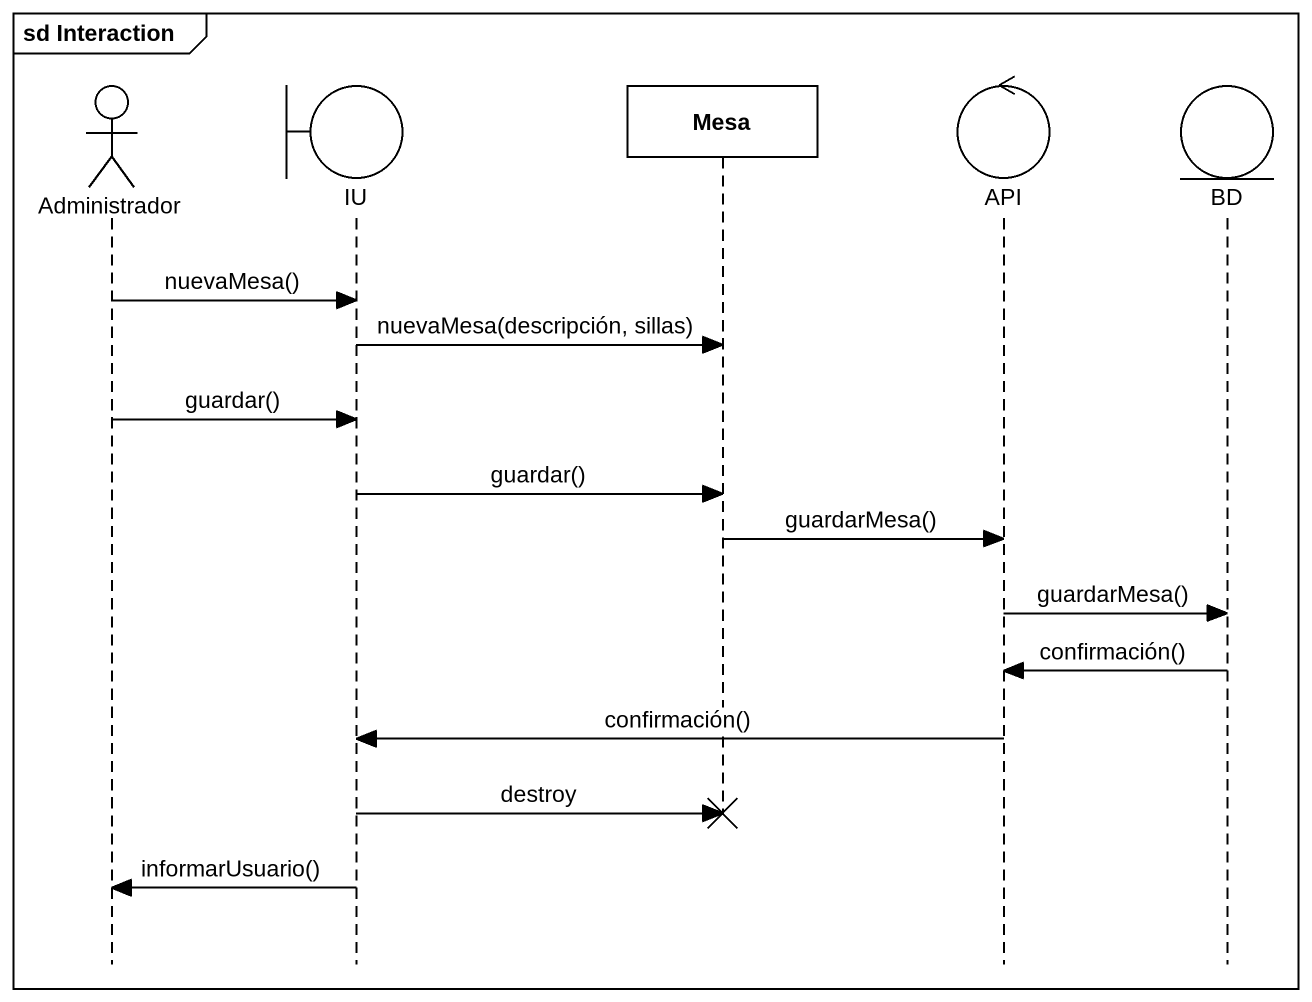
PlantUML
@startuml
mainframe sd Interaction
hide footbox
actor Administrador
boundary IU
participant Mesa
control API
entity BD

Administrador -> IU : nuevaMesa()
IU -> Mesa : nuevaMesa(descripción, sillas)
Administrador -> IU : guardar()
IU -> Mesa : guardar()
Mesa -> API : guardarMesa()
API -> BD : guardarMesa()
BD -> API : confirmación()
API -> IU : confirmación()
IU -> Mesa !! : destroy
IU -> Administrador : informarUsuario()
@enduml
